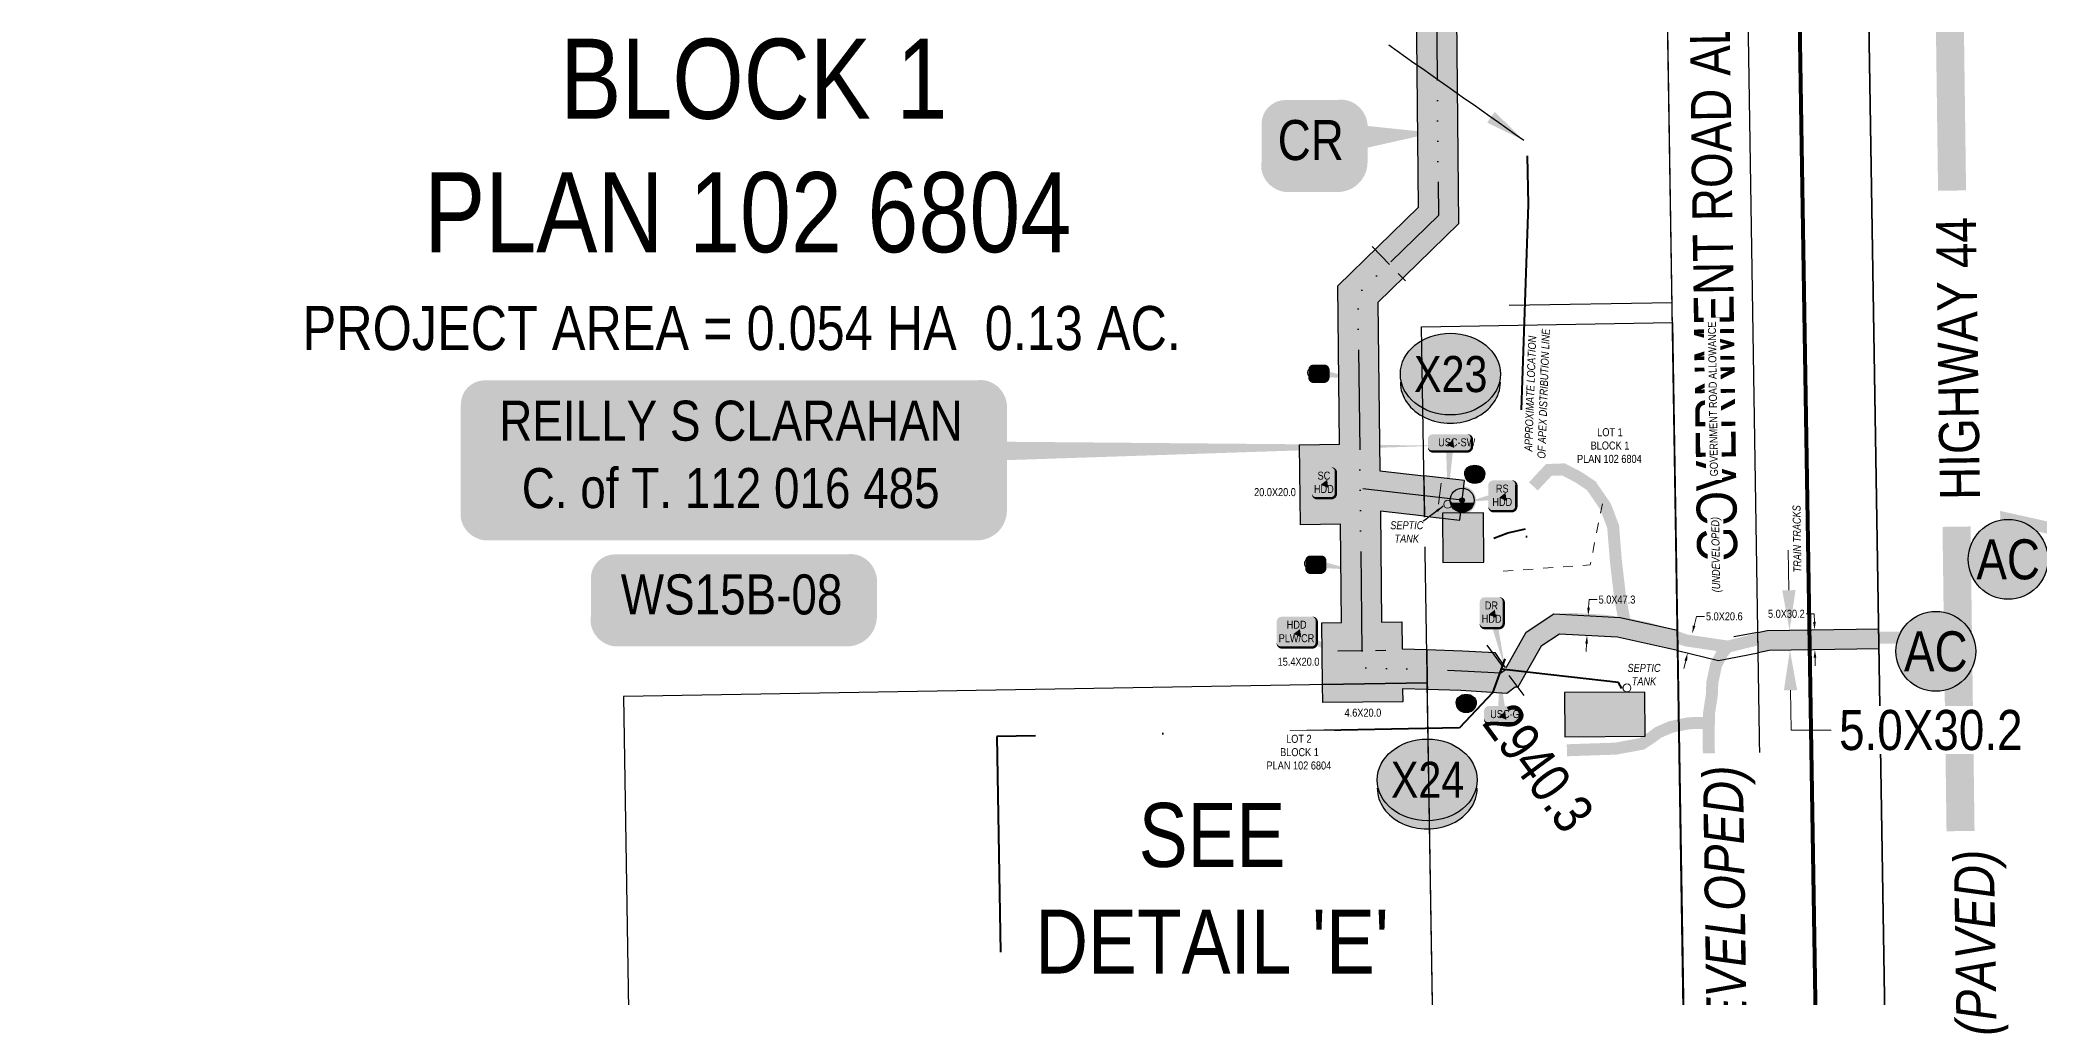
# Model space of a CAD drawing. Extents: x 72365 to 80261, y 6000112 to 6008999.
# Drawn here: x 74585.8 to 75085.5, y 6000600.7 to 6000839.8 of the extents above; entities that cross this region are included whole.
import ezdxf
from ezdxf.enums import TextEntityAlignment as Align

# ---------------------------------------------------------------- set-up
doc = ezdxf.new("R2010")
doc.units = 0
doc.header["$LTSCALE"] = 5
doc.header["$PDSIZE"] = 2.5
for name, pattern in [('COOP2', [10, 5, -1, 0, -1, 0, -1, 0, -1, 0, -1]), ('DASHDOT', [25.4, 12.7, -6.35, 0, -6.35]), ('DASHED2', [9.525, 6.35, -3.175]), ('foc-ABD', [1, 0.5, -0.5]), ('foc-TIELINE', [1.875, 1.25, -0.625]), ('HIDDEN', [9.525, 6.35, -3.175])]:
    doc.linetypes.add(name, pattern=pattern)
doc.layers.get('Defpoints').update_dxf_attribs({"color": 9})
for name, color, linetype, lineweight in [('AS-GENERAL', 48, 'Continuous', 18), ('AS-RECON EXISTING', 151, 'DASHDOT', 40), ('EXISTING PIPE ABD', 113, 'foc-ABD', 13), ('P-APEX RECON-TWS-T', 104, 'Continuous', 9), ('P-APEX RECON-TWS-T-1000', 104, 'Continuous', 9), ('T-TEXT', 48, 'Continuous', 18), ('T-TEXT-1000', 48, 'Continuous', 18)]:
    doc.layers.add(name, color=color, linetype=linetype, lineweight=lineweight)
for name, color, linetype in [('AS-OWNER', 7, 'Continuous'), ('AS-POWER', 104, 'foc-POWER'), ('AS-RAILWAY', 13, 'TRACKS'), ('AS-RESIDENCE', 14, 'Continuous'), ('AS-ROADS', 254, 'Continuous'), ('AS-SYMBOL', 7, 'Continuous'), ('AS-SYMBOL-1000', 7, 'Continuous'), ('AS-TELEPHONE', 224, 'foc-TEL'), ('C-SYMBOL', 7, 'Continuous'), ('CG-NOTES', 7, 'Continuous'), ('DETAIL-T', 7, 'Continuous'), ('L-AREAREQUIRED', 7, 'Continuous'), ('L-ROAD-T', 7, 'Continuous'), ('L-ROAD-T-1000', 7, 'Continuous'), ('L-SEC', 7, 'Continuous'), ('L-TITLEDB', 4, 'Continuous'), ('L-TITLEDB-T-1000', 4, 'Continuous'), ('P-APEX RECON PAY ITEMS', 240, 'Continuous'), ('P-APEX RECON PAY ITEMS-1000', 240, 'Continuous'), ('P-APEX RECON-10m BUFFER', 51, 'COOP2'), ('P-APEX RECON-LINE LIST', 240, 'Continuous'), ('P-APEX RECON-URBAN', 30, 'COOP2'), ('P-APEX RECON-WORK AREA', 104, 'Continuous'), ('P-BUFFER-PURPLE', 187, 'foc-TIELINE'), ('P-BUFFER-PURPLE-T', 187, 'Continuous'), ('P-CROSSINGS', 250, 'Continuous'), ('P-CROSSINGS-1000', 250, 'Continuous')]:
    doc.layers.add(name, color=color, linetype=linetype)
for name, color, linetype, true_color in [('AS-RECON EXISTING-T', 7, 'Continuous', 0x7abdff), ('AS-RECON EXISTING-T-1000', 7, 'Continuous', 0x7abdff), ('AS-STRUCTURE-H', 7, 'Continuous', 0xa8a8a8), ('P-APEX RECON-TO BE DRILLED-H', 7, 'Continuous', 0xffafe1)]:
    doc.layers.add(name, color=color, linetype=linetype, true_color=true_color)
doc.layers.add('AS-STRUCTURE', color=7, linetype='Continuous', lineweight=30, true_color=0x595959)
doc.styles.add('1.8', font='ARIALN.TTF', dxfattribs={"height": 2})
doc.styles.add('100L', font='ARIALN.TTF', dxfattribs={"height": 2})
doc.styles.add('175L', font='ARIALN.TTF', dxfattribs={"height": 20})
doc.styles.add('80', font='ARIALN.TTF', dxfattribs={"height": 10})
doc.styles.add('80CG', font='ARIALN.TTF', dxfattribs={"height": 10})
doc.styles.add('80L', font='ARIALN.TTF', dxfattribs={"height": 10})
doc.styles.add('80LS', font='ARIALNI.TTF', dxfattribs={"height": 10})
doc.styles.add('Crossing', font='ARIALN.TTF', dxfattribs={"height": 10})
doc.styles.add('foc-LtypeFont', font='ARIALN.TTF', dxfattribs={"height": 7.35})
doc.linetypes.add('foc-POWER', pattern='A,6,-1,["P",foc-LtypeFont,S=0.2,R=0,X=-0.625,Y=-0.75],-1.24,4', length=12.24)
doc.linetypes.add('foc-TEL', pattern='A,2,-1,["T",foc-LtypeFont,S=0.2,R=0,X=-0.425,Y=-0.75],-1.24,8', length=12.24)
doc.linetypes.add('foc-TEL-NOLINE', pattern='A,0,-2,["T",foc-LtypeFont,S=0.2,R=0,X=-0.425,Y=-0.75],-10.24', length=12.24)
doc.linetypes.add('TRACKS', pattern='A,3.81,[130,ltypeshp1.shx,S=6.35,R=0,X=0,Y=0],3.81', length=7.62)
doc.dimstyles.new('Compass 1 000', dxfattribs={"dimtxt": 1.8, "dimasz": 2, "dimexe": 0.2, "dimexo": 0.0625, "dimgap": 0.5, "dimtad": 0, "dimtih": 1, "dimtoh": 1, "dimzin": 0, "dimdsep": 46, "dimtxsty": '1.8', "dimcen": 0.1, "dimse1": 1, "dimse2": 1, "dimclrd": 256, "dimclrt": 256, "dimaunit": 1, "dimadec": 4, "dimazin": 0, "dimtfac": 0.06, "dimtofl": 0, "dimtmove": 0, "dimatfit": 0, "dimfxl": 0.2, "dimtolj": 1, "dimtzin": 0, "dimlwd": -1, "dimarcsym": 0})
doc.dimstyles.new('Compass 5 000', dxfattribs={"dimscale": 5, "dimtxt": 9, "dimasz": 2, "dimexe": 0.2, "dimexo": 0.0625, "dimgap": 0.5, "dimtad": 0, "dimtih": 1, "dimtoh": 1, "dimzin": 0, "dimdsep": 46, "dimtxsty": '80CG', "dimcen": 0.1, "dimse1": 1, "dimse2": 1, "dimclrd": 256, "dimclrt": 256, "dimaunit": 1, "dimadec": 4, "dimazin": 0, "dimtfac": 0.06, "dimtofl": 0, "dimtmove": 0, "dimatfit": 1, "dimfxl": 0.2, "dimtolj": 1, "dimtzin": 0, "dimlwd": -1, "dimarcsym": 0})

# ---------------------------------------------------------------- blocks, each defined once
blk = doc.blocks.new('Access_Point')
h = blk.add_hatch(color=255)
h.dxf.hatch_style = 1
edge = h.paths.add_edge_path()
edge.add_arc((0, 0), 9.99, 0, 360)
at = {"color": 170}
blk.add_circle((0, 0), 9.99, dxfattribs=at)
at = {"color": 170, "style": '175L'}
blk.add_text('AC', height=10, dxfattribs=at).set_placement((0, 0), align=Align.MIDDLE_CENTER)
blk = doc.blocks.new('*D1071')
at = {"layer": 'Defpoints', "color": 0, "transparency": 16777216}
for p in [(75023.11, 6000692.34), (75023.19, 6000687.35), (75023.24, 6000687.35)]:
    blk.add_point(p, dxfattribs=at)
at = {"layer": 'P-APEX RECON-TWS-T', "transparency": 16777216}
for p, q in [((75022.99, 6000702.34), (75022.83, 6000712.34)), ((75023.4, 6000677.35), (75023.57, 6000667.35)), ((75023.57, 6000667.35), (75033.57, 6000667.35))]:
    blk.add_line(p, q, dxfattribs=at)
for points in [[(75024.66, 6000702.37), (75021.33, 6000702.32), (75023.16, 6000692.34)], [(75025.07, 6000677.38), (75021.74, 6000677.32), (75023.24, 6000687.35)]]:
    blk.add_solid(points, dxfattribs=at)
at = {"layer": 'P-APEX RECON-TWS-T', "transparency": 16777216, "insert": (75058.47, 6000667.35), "char_height": 10, "attachment_point": 5, "style": '80CG', "bg_fill": 3, "box_fill_scale": 1.1, "bg_fill_color": 256, "bg_fill_true_color": 13158600, "bg_fill_transparency": 0}
blk.add_mtext('\\A1;5.0X30.2', dxfattribs=at)
blk = doc.blocks.new('*D1178')
at = {"layer": 'Defpoints', "color": 0, "transparency": 16777216}
for p in [(74972.6, 6000696.02), (74972.82, 6000696.01), (74972.33, 6000691.03)]:
    blk.add_point(p, dxfattribs=at)
at = {"layer": 'P-APEX RECON-TWS-T-1000', "transparency": 16777216}
for p, q in [((74972.93, 6000698), (74973.04, 6000700)), ((74973.04, 6000700), (74975.04, 6000700)), ((74972.43, 6000689.02), (74972.32, 6000687.03))]:
    blk.add_line(p, q, dxfattribs=at)
for points in [[(74972.59, 6000698.02), (74973.26, 6000697.99), (74972.82, 6000696.01)], [(74972.1, 6000689.04), (74972.77, 6000689), (74972.54, 6000691.02)]]:
    blk.add_solid(points, dxfattribs=at)
at = {"layer": 'P-APEX RECON-TWS-T-1000', "transparency": 16777216, "insert": (74980.02, 6000700), "char_height": 2, "attachment_point": 5, "style": '1.8'}
blk.add_mtext('\\A1;5.0X47.3', dxfattribs=at)
blk = doc.blocks.new('*D1179')
at = {"layer": 'Defpoints', "color": 0, "transparency": 16777216}
for p in [(74997.68, 6000686.66), (75003.5, 6000690.4), (75002.34, 6000685.55)]:
    blk.add_point(p, dxfattribs=at)
at = {"layer": 'P-APEX RECON-TWS-T-1000', "transparency": 16777216}
for p, q in [((74999.31, 6000693.46), (74999.86, 6000695.8)), ((74999.86, 6000695.8), (75001.86, 6000695.8)), ((74997.22, 6000684.72), (74996.75, 6000682.77))]:
    blk.add_line(p, q, dxfattribs=at)
for points in [[(74998.98, 6000693.54), (74999.63, 6000693.39), (74998.84, 6000691.52)], [(74996.89, 6000684.79), (74997.54, 6000684.64), (74997.68, 6000686.66)]]:
    blk.add_solid(points, dxfattribs=at)
at = {"layer": 'P-APEX RECON-TWS-T-1000', "transparency": 16777216, "insert": (75006.85, 6000695.8), "char_height": 2, "attachment_point": 5, "style": '1.8'}
blk.add_mtext('\\A1;5.0X20.6', dxfattribs=at)
blk = doc.blocks.new('*U1180')
at = {"true_color": 0xffffa8}
h = blk.add_hatch(color=51, dxfattribs=at)
edge = h.paths.add_edge_path()
edge.add_line((-9, -20), (9, -20))
edge.add_arc((9, -14), 6, 270, 360)
edge.add_line((15, -14), (15, 12.5))
edge.add_arc((9, 12.5), 6, 0, 90)
edge.add_line((9, 18.5), (-9, 18.5))
edge.add_arc((-9, 12.5), 6, 90, 180)
edge.add_line((-15, 12.5), (-15, -14))
edge.add_arc((-9, -14), 6, 180, 270)
at = {"color": 240, "flags": 128}
blk.add_lwpolyline([(-9, -20, 3, 3, 0), (9, -20, 3, 3, 0.414214), (15, -14, 3, 3, 0), (15, 12.5, 3, 0, 0.414214), (9, 18.5, 0, 0, 0), (-9, 18.5, 0, 0, 0.414214), (-15, 12.5, 0, 0, 0), (-15, -14, 0, 3, 0.414214)], format="xyseb", close=True, dxfattribs=at)
for points in [[(45.1, -7.5, 0, 10, 0), (0, 0, 5, 5, 0)], [(5.4, -7.1, 0, 10, 0), (0, 0, 5, 5, 0)]]:
    blk.add_lwpolyline(points, format="xyseb", dxfattribs=at)
at = {"color": 4, "style": '80'}
blk.add_attdef('OTHER_001', (-14.7, -5), '', height=10, dxfattribs=at)
blk = doc.blocks.new('RISER')
h = blk.add_hatch(color=255)
h.dxf.hatch_style = 1
edge = h.paths.add_edge_path()
edge.add_arc((0, 0), 0.7, 0, 360)
blk.add_hatch(color=13).paths.add_polyline_path([(0.58, -0.15), (-0.58, -0.15, 0.774597)])
at = {"color": 13}
blk.add_line((-0.58, -0.15), (0.58, -0.15), dxfattribs=at)
blk.add_circle((0, 0), 0.6, dxfattribs=at)
blk = doc.blocks.new('*U1181')
at = {"true_color": 0xffffa8}
h = blk.add_hatch(color=51, dxfattribs=at)
edge = h.paths.add_edge_path()
edge.add_line((-21.5, -11.5), (21.5, -11.5))
edge.add_arc((21.5, -5.5), 6, 270, 360)
edge.add_line((27.5, -5.5), (27.5, 4))
edge.add_arc((21.5, 4), 6, 0, 90)
edge.add_line((21.5, 10), (-21.5, 10))
edge.add_arc((-21.5, 4), 6, 90, 180)
edge.add_line((-27.5, 4), (-27.5, -5.5))
edge.add_arc((-21.5, -5.5), 6, 180, 270)
at = {"color": 240, "flags": 128}
blk.add_lwpolyline([(-21.5, -11.5, 3, 3, 0), (21.5, -11.5, 3, 3, 0.414214), (27.5, -5.5, 3, 3, 0), (27.5, 4, 3, 0, 0.414214), (21.5, 10, 0, 0, 0), (-21.5, 10, 0, 0, 0.414214), (-27.5, 4, 0, 0, 0), (-27.5, -5.5, 0, 3, 0.414214)], format="xyseb", close=True, dxfattribs=at)
for points in [[(-2.7, -70.4, 0, 10, 0), (0, 0, 5, 5, 0)], [(5.4, -7.1, 0, 10, 0), (0, 0, 5, 5, 0)]]:
    blk.add_lwpolyline(points, format="xyseb", dxfattribs=at)
at = {"color": 4, "style": '80'}
blk.add_attdef('OTHER_001', (-14.7, -5), '', height=10, dxfattribs=at)
blk = doc.blocks.new('*U1182')
at = {"true_color": 0xffffa8}
h = blk.add_hatch(color=51, dxfattribs=at)
edge = h.paths.add_edge_path()
edge.add_line((-9, -20), (9, -20))
edge.add_arc((9, -14), 6, 270, 360)
edge.add_line((15, -14), (15, 12.5))
edge.add_arc((9, 12.5), 6, 0, 90)
edge.add_line((9, 18.5), (-9, 18.5))
edge.add_arc((-9, 12.5), 6, 90, 180)
edge.add_line((-15, 12.5), (-15, -14))
edge.add_arc((-9, -14), 6, 180, 270)
at = {"color": 240, "flags": 128}
blk.add_lwpolyline([(-9, -20, 3, 3, 0), (9, -20, 3, 3, 0.414214), (15, -14, 3, 3, 0), (15, 12.5, 3, 0, 0.414214), (9, 18.5, 0, 0, 0), (-9, 18.5, 0, 0, 0.414214), (-15, 12.5, 0, 0, 0), (-15, -14, 0, 3, 0.414214)], format="xyseb", close=True, dxfattribs=at)
for points in [[(16.9, -71.9, 0, 10, 0), (0, 0, 5, 5, 0)], [(5.4, -7.1, 0, 10, 0), (0, 0, 5, 5, 0)]]:
    blk.add_lwpolyline(points, format="xyseb", dxfattribs=at)
at = {"color": 4, "style": '80'}
blk.add_attdef('OTHER_001', (-14.7, -5), '', height=10, dxfattribs=at)
blk = doc.blocks.new('*U1183')
at = {"true_color": 0xffffa8}
h = blk.add_hatch(color=51, dxfattribs=at)
edge = h.paths.add_edge_path()
edge.add_line((-16.5, -11.5), (16.5, -11.5))
edge.add_arc((16.5, -5.5), 6, 270, 360)
edge.add_line((22.5, -5.5), (22.5, 4))
edge.add_arc((16.5, 4), 6, 0, 90)
edge.add_line((16.5, 10), (-16.5, 10))
edge.add_arc((-16.5, 4), 6, 90, 180)
edge.add_line((-22.5, 4), (-22.5, -5.5))
edge.add_arc((-16.5, -5.5), 6, 180, 270)
at = {"color": 240, "flags": 128}
for points in [[(-3.1, 51.7, 0, 10, 0), (0, 0, 5, 5, 0)], [(5.4, -7.1, 0, 10, 0), (0, 0, 5, 5, 0)]]:
    blk.add_lwpolyline(points, format="xyseb", dxfattribs=at)
blk.add_lwpolyline([(-16.5, -11.5, 3, 3, 0), (16.5, -11.5, 3, 3, 0.414214), (22.5, -5.5, 3, 3, 0), (22.5, 4, 3, 0, 0.414214), (16.5, 10, 0, 0, 0), (-16.5, 10, 0, 0, 0.414214), (-22.5, 4, 0, 0, 0), (-22.5, -5.5, 0, 3, 0.414214)], format="xyseb", close=True, dxfattribs=at)
at = {"color": 4, "style": '80'}
blk.add_attdef('OTHER_001', (-14.7, -5), '', height=10, dxfattribs=at)
blk = doc.blocks.new('*U1184')
at = {"true_color": 0xffffa8}
h = blk.add_hatch(color=51, dxfattribs=at)
edge = h.paths.add_edge_path()
edge.add_line((-19, -20), (19, -20))
edge.add_arc((19, -14), 6, 270, 360)
edge.add_line((25, -14), (25, 12.5))
edge.add_arc((19, 12.5), 6, 0, 90)
edge.add_line((19, 18.5), (-19, 18.5))
edge.add_arc((-19, 12.5), 6, 90, 180)
edge.add_line((-25, 12.5), (-25, -14))
edge.add_arc((-19, -14), 6, 180, 270)
at = {"color": 240, "flags": 128}
blk.add_lwpolyline([(-19, -20, 3, 3, 0), (19, -20, 3, 3, 0.414214), (25, -14, 3, 3, 0), (25, 12.5, 3, 0, 0.414214), (19, 18.5, 0, 0, 0), (-19, 18.5, 0, 0, 0.414214), (-25, 12.5, 0, 0, 0), (-25, -14, 0, 3, 0.414214)], format="xyseb", close=True, dxfattribs=at)
for points in [[(81.7, -45.1, 0, 10, 0), (0, 0, 5, 5, 0)], [(5.4, -7.1, 0, 10, 0), (0, 0, 5, 5, 0)]]:
    blk.add_lwpolyline(points, format="xyseb", dxfattribs=at)
at = {"color": 4, "style": '80'}
blk.add_attdef('OTHER_001', (-14.7, -5), '', height=10, dxfattribs=at)
blk = doc.blocks.new('*U1185')
at = {"true_color": 0xffffa8}
h = blk.add_hatch(color=51, dxfattribs=at)
edge = h.paths.add_edge_path()
edge.add_line((-6.5, -11.5), (6.5, -11.5))
edge.add_arc((6.5, -5.5), 6, 270, 360)
edge.add_line((12.5, -5.5), (12.5, 4))
edge.add_arc((6.5, 4), 6, 0, 90)
edge.add_line((6.5, 10), (-6.5, 10))
edge.add_arc((-6.5, 4), 6, 90, 180)
edge.add_line((-12.5, 4), (-12.5, -5.5))
edge.add_arc((-6.5, -5.5), 6, 180, 270)
at = {"color": 240, "flags": 128}
blk.add_lwpolyline([(-6.5, -11.5, 3, 3, 0), (6.5, -11.5, 3, 3, 0.414214), (12.5, -5.5, 3, 3, 0), (12.5, 4, 3, 0, 0.414214), (6.5, 10, 0, 0, 0), (-6.5, 10, 0, 0, 0.414214), (-12.5, 4, 0, 0, 0), (-12.5, -5.5, 0, 3, 0.414214)], format="xyseb", close=True, dxfattribs=at)
for points in [[(45.1, -7.5, 0, 10, 0), (0, 0, 5, 5, 0)], [(5.4, -7.1, 0, 10, 0), (0, 0, 5, 5, 0)]]:
    blk.add_lwpolyline(points, format="xyseb", dxfattribs=at)
at = {"color": 4, "style": '80'}
blk.add_attdef('OTHER_001', (-14.7, -5), '', height=10, dxfattribs=at)
blk = doc.blocks.new('*U1066')
at = {"true_color": 0xffffa8}
h = blk.add_hatch(color=51, dxfattribs=at)
edge = h.paths.add_edge_path()
edge.add_line((-6.5, -11.5), (6.5, -11.5))
edge.add_arc((6.5, -5.5), 6, 270, 360)
edge.add_line((12.5, -5.5), (12.5, 4))
edge.add_arc((6.5, 4), 6, 0, 90)
edge.add_line((6.5, 10), (-6.5, 10))
edge.add_arc((-6.5, 4), 6, 90, 180)
edge.add_line((-12.5, 4), (-12.5, -5.5))
edge.add_arc((-6.5, -5.5), 6, 180, 270)
at = {"color": 240, "flags": 128}
blk.add_lwpolyline([(-6.5, -11.5, 3, 3, 0), (6.5, -11.5, 3, 3, 0.414214), (12.5, -5.5, 3, 3, 0), (12.5, 4, 3, 0, 0.414214), (6.5, 10, 0, 0, 0), (-6.5, 10, 0, 0, 0.414214), (-12.5, 4, 0, 0, 0), (-12.5, -5.5, 0, 3, 0.414214)], format="xyseb", close=True, dxfattribs=at)
for points in [[(30.49, 1.81, 0, 10, 0), (0, 0, 5, 5, 0)], [(5.45, -7.08, 0, 10, 0), (0, 0, 5, 5, 0)]]:
    blk.add_lwpolyline(points, format="xyseb", dxfattribs=at)
at = {"color": 4, "style": '80'}
blk.add_attdef('OTHER_001', (-14.7, -5), '', height=10, dxfattribs=at)
blk = doc.blocks.new('xing2')
h = blk.add_hatch(color=50)
h.dxf.hatch_style = 1
edge = h.paths.add_edge_path()
edge.add_ellipse((0, 0), major_axis=(-12.5, 0), ratio=0.816297, start_angle=0, end_angle=360)
h = blk.add_hatch(color=250)
h.dxf.hatch_style = 1
edge = h.paths.add_edge_path()
edge.add_ellipse((0, -2.05), major_axis=(-12.5, 0), ratio=0.816297, start_angle=0, end_angle=180)
edge.add_line((12.5, -2.05), (12.5, 0))
edge.add_ellipse((0, 0), major_axis=(-12.5, 0), ratio=0.816297, start_angle=0, end_angle=180, ccw=False)
edge.add_line((-12.5, 0), (-12.5, -2.05))
at = {"color": 250}
blk.add_ellipse((0, 0), major_axis=(-12.5, 0), ratio=0.816297, dxfattribs=at)
blk.add_ellipse((0, -2.05), major_axis=(-12.5, 0), ratio=0.816297, start_param=0, end_param=3.141593, dxfattribs=at)
at = {"color": 250, "style": 'Crossing'}
blk.add_attdef('CROSSING', text='', height=9, dxfattribs=at).set_placement((0.09, 0.02), align=Align.MIDDLE_CENTER)
at = {"color": 250, "style": 'Crossing', "flags": 1}
for tag, p in [('OWNER', (0.09, -12.49)), ('DESCRIPTION', (0.09, -25.77)), ('LOCATION', (0.09, -39.3)), ('DWG_REF', (0.09, -52.84))]:
    blk.add_attdef(tag, text='', height=9, dxfattribs=at).set_placement(p, align=Align.MIDDLE_CENTER)
blk = doc.blocks.new('*U1280')
at = {"true_color": 0xffffa8}
h = blk.add_hatch(color=51, dxfattribs=at)
edge = h.paths.add_edge_path()
edge.add_line((-11.5, -20), (11.5, -20))
edge.add_arc((11.5, -14), 6, 270, 360)
edge.add_line((17.5, -14), (17.5, 12.5))
edge.add_arc((11.5, 12.5), 6, 0, 90)
edge.add_line((11.5, 18.5), (-11.5, 18.5))
edge.add_arc((-11.5, 12.5), 6, 90, 180)
edge.add_line((-17.5, 12.5), (-17.5, -14))
edge.add_arc((-11.5, -14), 6, 180, 270)
at = {"color": 240, "flags": 128}
for points in [[(-43.7, -8.4, 0, 10, 0), (0, 0, 5, 5, 0)], [(5.4, -7.1, 0, 10, 0), (0, 0, 5, 5, 0)]]:
    blk.add_lwpolyline(points, format="xyseb", dxfattribs=at)
blk.add_lwpolyline([(-11.5, -20, 3, 3, 0), (11.5, -20, 3, 3, 0.414214), (17.5, -14, 3, 3, 0), (17.5, 12.5, 3, 0, 0.414214), (11.5, 18.5, 0, 0, 0), (-11.5, 18.5, 0, 0, 0.414214), (-17.5, 12.5, 0, 0, 0), (-17.5, -14, 0, 3, 0.414214)], format="xyseb", close=True, dxfattribs=at)
at = {"color": 4, "style": '80'}
blk.add_attdef('OTHER_001', (-14.7, -5), '', height=10, dxfattribs=at)
blk = doc.blocks.new('*D1281')
at = {"layer": 'Defpoints', "color": 0, "transparency": 16777216}
for p in [(75021.89, 6000692.32), (75021.97, 6000687.33), (75029.49, 6000687.45)]:
    blk.add_point(p, dxfattribs=at)
at = {"layer": 'P-APEX RECON-TWS-T-1000', "transparency": 16777216}
for p, q in [((75029.34, 6000696.45), (75027.34, 6000696.45)), ((75029.38, 6000694.45), (75029.34, 6000696.45)), ((75029.53, 6000685.45), (75029.56, 6000683.45))]:
    blk.add_line(p, q, dxfattribs=at)
for points in [[(75029.71, 6000694.45), (75029.04, 6000694.44), (75029.41, 6000692.45)], [(75029.86, 6000685.46), (75029.19, 6000685.45), (75029.49, 6000687.45)]]:
    blk.add_solid(points, dxfattribs=at)
at = {"layer": 'P-APEX RECON-TWS-T-1000', "transparency": 16777216, "insert": (75022.36, 6000696.45), "char_height": 2, "attachment_point": 5, "style": '1.8'}
blk.add_mtext('\\A1;5.0X30.2', dxfattribs=at)
blk = doc.blocks.new('*U1466')
h = blk.add_hatch(color=59)
edge = h.paths.add_edge_path()
edge.add_line((-61.5, -20), (61.5, -20))
edge.add_arc((61.5, -14), 6, 270, 360)
edge.add_line((67.5, -14), (67.5, 12.5))
edge.add_arc((61.5, 12.5), 6, 0, 90)
edge.add_line((61.5, 18.5), (-61.5, 18.5))
edge.add_arc((-61.5, 12.5), 6, 90, 180)
edge.add_line((-67.5, 12.5), (-67.5, -14))
edge.add_arc((-61.5, -14), 6, 180, 270)
at = {"color": 1, "flags": 128}
blk.add_lwpolyline([(-61.5, -20, 3, 3, 0), (61.5, -20, 3, 3, 0.414214), (67.5, -14, 3, 3, 0), (67.5, 12.5, 3, 0, 0.414214), (61.5, 18.5, 0, 0, 0), (-61.5, 18.5, 0, 0, 0.414214), (-67.5, 12.5, 0, 0, 0), (-67.5, -14, 0, 3, 0.414214)], format="xyseb", close=True, dxfattribs=at)
blk.add_lwpolyline([(178.48, 2.2, 0, 7.5, 0), (0, 0, 0, 0, 0)], format="xyseb", dxfattribs=at)
at = {"color": 1, "style": '80'}
blk.add_attdef('ENTER_TEXT_001', (-35.99, -5), '', height=10, dxfattribs=at)
blk = doc.blocks.new('*U408')
at = {"true_color": 0xffffa8}
h = blk.add_hatch(color=51, dxfattribs=at)
edge = h.paths.add_edge_path()
edge.add_line((-29, -11.5), (29, -11.5))
edge.add_arc((29, -5.5), 6, 270, 360)
edge.add_line((35, -5.5), (35, 4))
edge.add_arc((29, 4), 6, 0, 90)
edge.add_line((29, 10), (-29, 10))
edge.add_arc((-29, 4), 6, 90, 180)
edge.add_line((-35, 4), (-35, -5.5))
edge.add_arc((-29, -5.5), 6, 180, 270)
at = {"color": 240, "flags": 128}
blk.add_lwpolyline([(-29, -11.5, 3, 3, 0), (29, -11.5, 3, 3, 0.414214), (35, -5.5, 3, 3, 0), (35, 4, 3, 0, 0.414214), (29, 10, 0, 0, 0), (-29, 10, 0, 0, 0.414214), (-35, 4, 0, 0, 0), (-35, -5.5, 0, 3, 0.414214)], format="xyseb", close=True, dxfattribs=at)
for points in [[(-21.42, -2.12, 0, 10, 0), (0, 0, 5, 5, 0)], [(21, -3.69, 0, 10, 0), (0, 0, 5, 5, 0)]]:
    blk.add_lwpolyline(points, format="xyseb", dxfattribs=at)
at = {"color": 4, "style": '80'}
blk.add_attdef('OTHER_001', (-14.7, -5), '', height=10, dxfattribs=at)

msp = doc.modelspace()

# ---------------------------------------------------------------- hatches: boundary and pattern name
at = {"layer": 'AS-STRUCTURE-H'}
h = msp.add_hatch(color=256, dxfattribs=at)
h.dxf.hatch_style = 1
h.paths.add_polyline_path([(74936.419, 6000721.577), (74936.515, 6000709.291), (74946.728, 6000709.37), (74946.633, 6000721.656)])
h = msp.add_hatch(color=256, dxfattribs=at)
h.dxf.hatch_style = 1
h.paths.add_polyline_path([(74966.924, 6000676.751), (74967.01, 6000665.749), (74987.057, 6000665.904), (74986.972, 6000676.906)])
at = {"layer": 'P-APEX RECON-10m BUFFER'}
h = msp.add_hatch(color=256, dxfattribs=at)
h.dxf.hatch_style = 1
h.paths.add_polyline_path([(74937.639, 6001081.261), (74937.726, 6001072.262), (74942.722, 6001072.311), (74942.916, 6001052.328), (74937.92, 6001052.28), (74940.427, 6000793.935), (74920.286, 6000774.274), (74920.762, 6000732.19), (74931.778, 6000730.935), (74931.94, 6000720.861), (74920.876, 6000722.121), (74921.19, 6000694.399), (74926.251, 6000694.457), (74926.327, 6000687.695), (74932.477, 6000687.506), (74932.611, 6000679.245), (74906.443, 6000678.793), (74906.269, 6000694.23), (74911.199, 6000694.286), (74910.921, 6000718.834), (74900.93, 6000718.721), (74900.704, 6000738.703), (74910.695, 6000738.816), (74910.246, 6000778.437), (74930.394, 6000798.104), (74927.929, 6001052.183), (74922.934, 6001052.135), (74922.74, 6001072.117), (74927.735, 6001072.166), (74927.649, 6001081.097)])
h = msp.add_hatch(color=256, dxfattribs=at)
h.dxf.hatch_style = 1
h.paths.add_polyline_path([(74931.94, 6000720.861), (74940.746, 6000719.858), (74941.877, 6000729.785), (74931.778, 6000730.935)])
h = msp.add_hatch(color=256, dxfattribs=at)
h.dxf.hatch_style = 1
h.paths.add_polyline_path([(74995.191, 6000687.257), (74980.161, 6000690.6), (74965.653, 6000691.398), (74961.105, 6000688.378), (74955.256, 6000678.093), (74954.571, 6000678.109), (74952.492, 6000676.577), (74940.955, 6000677.248), (74932.639, 6000677.505), (74932.477, 6000687.506), (74941.399, 6000687.231), (74949.506, 6000686.759), (74951.894, 6000683.168), (74952.389, 6000683.157), (74957.35, 6000691.882), (74964.271, 6000696.477), (74980.845, 6000695.566), (74995.111, 6000692.393)])
h = msp.add_hatch(color=256, dxfattribs=at)
h.dxf.hatch_style = 1
h.paths.add_polyline_path([(75015.226, 6000691.809), (75017.529, 6000692.252), (75045.39, 6000692.711), (75045.47, 6000687.716), (75018.046, 6000687.264), (75015.305, 6000686.737)])
h = msp.add_hatch(color=256, dxfattribs=at)
h.dxf.hatch_style = 1
h.paths.add_polyline_path([(74906.443, 6000678.793), (74932.611, 6000679.245), (74932.639, 6000677.505), (74926.441, 6000677.695), (74926.477, 6000674.475), (74906.495, 6000674.248)])
at = {"layer": 'P-APEX RECON-TO BE DRILLED-H'}
h = msp.add_hatch(color=256, dxfattribs=at)
h.dxf.hatch_style = 1
h.paths.add_polyline_path([(74916.482, 6000732.677), (74941.877, 6000729.785), (74940.746, 6000719.858), (74915.351, 6000722.75)])
h = msp.add_hatch(color=256, dxfattribs=at)
h.dxf.hatch_style = 1
h.paths.add_polyline_path([(74949.506, 6000686.759), (74955.032, 6000678.449), (74952.492, 6000676.577), (74940.955, 6000677.248), (74916.17, 6000678.012), (74916.477, 6000687.999), (74941.399, 6000687.231)])

# ---------------------------------------------------------------- linework, layer by layer
at = {"layer": 'AS-GENERAL', "extrusion": (-0.991641, 0.12903, 0), "elevation": 699964.17, "flags": 128}
msp.add_lwpolyline([(-5960230.897, 642.157), (-5960236.143, 641.975)], dxfattribs=at)
at = {"layer": 'AS-GENERAL'}
msp.add_circle((74937.716, 6000723.836, 642.033), 0.999, dxfattribs=at)
at = {"layer": 'AS-RECON EXISTING', "flags": 128}
for points in [[(74949.251, 6000715.324), (74952.736, 6000716.664), (74957.157, 6000717.664)], [(74981.215, 6000677.822), (74980.43, 6000679.292), (74968.66, 6000680.584), (74961.99, 6000681.403), (74951.048, 6000682.609)]]:
    msp.add_lwpolyline(points, dxfattribs=at)
at = {"layer": 'AS-ROADS', "const_width": 7, "flags": 128}
msp.add_lwpolyline([(75073.672, 6000179.942), (75069.776, 6000349.065), (75060.182, 6001074.477), (75045.667, 6002007.36), (75027.969, 6003090.033), (75024.206, 6003347.941, 0.0493947), (74998.246, 6003576.094), (74973.301, 6003687.217, -0.0503851), (74958.73, 6003807.929), (74943.423, 6004677.413), (74936.401, 6005243.625)], format="xyb", dxfattribs=at)
at = {"layer": 'AS-ROADS', "const_width": 2.998, "flags": 128}
for points in [[(75066.192, 6000722.762), (75088.479, 6000717.812), (75108.538, 6000720.782), (75127.069, 6000727.883), (75145.874, 6000735.649), (75163.902, 6000737.358)], [(74959.135, 6000728.302), (74962.958, 6000732.396), (74966.645, 6000732.532), (74970.332, 6000730.622), (74973.609, 6000728.439), (74977.159, 6000723.253), (74979.071, 6000718.204), (74979.753, 6000709.607), (74980.846, 6000700.327), (74982.041, 6000693.97)], [(74952.357, 6000680.285), (74957.63, 6000687.51), (74960.522, 6000691.165), (74963.329, 6000693.46), (74966.306, 6000695.075), (74969.113, 6000695.16), (74976.683, 6000694.735), (74982.041, 6000693.97), (74987.485, 6000692.865), (74993.439, 6000691.165), (74997.266, 6000689.805), (75007.744, 6000688.252)], [(75065.637, 6000690.395), (75041.917, 6000690.529), (75015.383, 6000690.127), (75007.744, 6000688.252), (75006.404, 6000686.779), (75004.796, 6000683.699), (75003.858, 6000679.279), (75003.724, 6000676.065), (75003.054, 6000671.779), (75002.92, 6000665.886), (75003.054, 6000657.984), (75003.456, 6000649.279), (75002.655, 6000620.062)], [(74967.517, 6000662.353), (74979.669, 6000662.758), (74986.285, 6000663.973), (74988.715, 6000665.592), (74990.336, 6000666.806), (74993.441, 6000668.155), (74997.896, 6000669.1), (75002.996, 6000669.233)]]:
    msp.add_lwpolyline(points, dxfattribs=at)
at = {"layer": 'AS-STRUCTURE', "flags": 128}
msp.add_lwpolyline([(74936.419, 6000721.577), (74936.515, 6000709.291), (74946.728, 6000709.37), (74946.633, 6000721.656)], close=True, dxfattribs=at)
at = {"layer": 'AS-TELEPHONE', "linetype": 'foc-TEL-NOLINE', "flags": 128}
msp.add_lwpolyline([(75003.364, 6000178.719), (74988.862, 6001082.1), (74976.266, 6001905.962), (74937.004, 6004319.006), (74922.183, 6005243.365)], dxfattribs=at)
at = {"layer": 'AS-TELEPHONE', "flags": 128}
msp.add_lwpolyline([(74953.101, 6000773.597), (74993.804, 6000774.251)], dxfattribs=at)
at = {"layer": 'EXISTING PIPE ABD', "flags": 128}
msp.add_lwpolyline([(74951.571, 6000707.096), (74959.891, 6000707.703), (74973.326, 6000708.683), (74976.386, 6000723.968)], dxfattribs=at)
at = {"layer": 'L-TITLEDB', "flags": 128}
msp.add_lwpolyline([(75098.777, 6000214.533), (75097.725, 6000280.114), (75092.099, 6000630.371), (75084.8, 6001083.847), (75072.518, 6001887.694), (75026.831, 6001886.824), (75039.103, 6001083.014), (75052.049, 6000279.301), (75053.606, 6000179.593)], dxfattribs=at)
at = {"layer": 'L-TITLEDB'}
msp.add_lwpolyline([(75052.049, 6000279.301), (75039.103, 6001083.014)], dxfattribs=at)
at = {"layer": 'L-TITLEDB', "flags": 128}
for points in [[(74997.28, 6000559.455), (74934.554, 6000558.38), (74931.179, 6000768.153), (74993.901, 6000769.237)], [(74997.28, 6000559.455), (74934.554, 6000558.38), (74932.611, 6000679.245), (74731.655, 6000675.773), (74738.129, 6000273.853), (75001.807, 6000278.408)]]:
    msp.add_lwpolyline(points, close=True, dxfattribs=at)
at = {"layer": 'P-APEX RECON-URBAN', "flags": 128}
msp.add_lwpolyline([(74941.312, 6000724.822), (74915.917, 6000727.714)], dxfattribs=at)
at = {"layer": 'P-APEX RECON-WORK AREA', "flags": 128}
msp.add_lwpolyline([(74937.92, 6001052.28), (74940.427, 6000793.935), (74920.286, 6000774.274), (74920.762, 6000732.19), (74931.778, 6000730.935), (74931.94, 6000720.861), (74920.876, 6000722.121), (74921.19, 6000694.399), (74926.251, 6000694.457), (74926.327, 6000687.695), (74932.477, 6000687.506), (74932.611, 6000679.245), (74932.611, 6000679.245), (74906.443, 6000678.793), (74906.269, 6000694.23), (74911.199, 6000694.286), (74910.921, 6000718.834), (74900.93, 6000718.721), (74900.704, 6000738.703), (74910.695, 6000738.816), (74910.246, 6000778.437), (74930.394, 6000798.104), (74927.929, 6001052.183)], dxfattribs=at)
for points in [[(74931.94, 6000720.861), (74940.746, 6000719.858), (74941.877, 6000729.785), (74931.778, 6000730.935)], [(74995.191, 6000687.257), (74980.161, 6000690.6), (74965.653, 6000691.398), (74961.105, 6000688.378), (74955.256, 6000678.093), (74954.571, 6000678.109), (74952.492, 6000676.577), (74940.955, 6000677.248), (74932.639, 6000677.505), (74932.477, 6000687.506), (74941.399, 6000687.231), (74949.506, 6000686.759), (74951.894, 6000683.168), (74952.389, 6000683.157), (74957.35, 6000691.882), (74964.271, 6000696.477), (74980.845, 6000695.566), (74995.111, 6000692.393)], [(75015.226, 6000691.809), (75017.529, 6000692.252), (75045.39, 6000692.711), (75045.47, 6000687.716), (75018.046, 6000687.264), (75015.305, 6000686.737)], [(74906.443, 6000678.793), (74932.611, 6000679.245), (74932.639, 6000677.505), (74926.441, 6000677.695), (74926.477, 6000674.475), (74906.495, 6000674.248)]]:
    msp.add_lwpolyline(points, close=True, dxfattribs=at)
at = {"layer": 'P-APEX RECON-WORK AREA', "linetype": 'HIDDEN', "flags": 128}
msp.add_lwpolyline([(74995.191, 6000687.257), (75005.372, 6000684.825), (75015.305, 6000686.737), (75015.226, 6000691.809), (75005.485, 6000689.934), (74995.111, 6000692.393)], close=True, dxfattribs=at)
at = {"layer": 'P-BUFFER-PURPLE'}
for p, q in [((74918.82, 6000788.203), (74927.196, 6000779.623)), ((74910.281, 6000687.196), (74922.27, 6000687.331)), ((74956.811, 6000676.036), (74947.324, 6000688.904))]:
    msp.add_line(p, q, dxfattribs=at)

# ---------------------------------------------------------------- block references
at = {"layer": 'AS-SYMBOL', "xscale": 4.99584114499998, "yscale": 4.99584114499998, "zscale": 4.99584114499998}
msp.add_blockref('RISER', (74941.312, 6000724.822), dxfattribs=at)
at = {"layer": 'AS-SYMBOL-1000', "xscale": 0.999168229, "yscale": 0.999168229, "zscale": 0.999168229}
msp.add_blockref('RISER', (74941.312, 6000724.822), dxfattribs=at)
at = {"layer": 'P-APEX RECON PAY ITEMS'}
ref = msp.add_blockref('*U1066', (74903.676, 6000814.843), dxfattribs=at)
ref.add_attrib('OTHER_001', 'CR', (74895.215, 6000809.84), dxfattribs={"layer": '0', "color": 4, "height": 10, "style": '80'})
at = {"layer": 'P-APEX RECON PAY ITEMS-1000', "xscale": 0.1999999999999993, "yscale": 0.1999999999999993, "zscale": 0.1999999999999993}
for name, p, values in [('*U1185', (74905.391, 6000756.715), {'OTHER_001': 'CR'}), ('*U1181', (74938.263, 6000739.306), {'OTHER_001': 'USC-SW'}), ('*U1185', (74904.613, 6000709.004), {'OTHER_001': 'CR'}), ('*U1183', (74951.287, 6000671.394), {'OTHER_001': 'USC-G'})]:
    msp.add_blockref(name, p, dxfattribs=at).add_auto_attribs(values)
at = {"layer": 'P-APEX RECON PAY ITEMS-1000'}
ref = msp.add_blockref('*U1180', (74906.777, 6000729.333), dxfattribs=dict(at, xscale=0.1999999999999993, yscale=0.1999999999999993, zscale=0.1999999999999993))
ref.add_attrib('OTHER_001', 'SC', (74905.181, 6000729.982), dxfattribs={"layer": '0', "color": 4, "height": 2, "style": '80'})
ref.add_attrib('OTHER_002', 'HDD', (74904.271, 6000726.649), dxfattribs={"layer": '0', "color": 4, "height": 2, "style": '80'})
ref = msp.add_blockref('*U1280', (74951.369, 6000726.091), dxfattribs=dict(at, xscale=0.1999999999999993, yscale=0.1999999999999993, zscale=0.1999999999999993))
ref.add_attrib('OTHER_001', 'RS', (74949.75, 6000726.74), dxfattribs={"layer": '0', "color": 4, "height": 2, "style": '80'})
ref.add_attrib('OTHER_002', 'HDD', (74948.863, 6000723.407), dxfattribs={"layer": '0', "color": 4, "height": 2, "style": '80'})
ref = msp.add_blockref('*U1184', (74899.982, 6000692.029), dxfattribs=dict(at, xscale=0.1999999999999993, yscale=0.1999999999999993, zscale=0.1999999999999993))
ref.add_attrib('OTHER_001', 'HDD', (74897.476, 6000692.73), dxfattribs={"layer": '0', "color": 4, "height": 2, "style": '80'})
ref.add_attrib('OTHER_002', 'PLW/CR', (74895.455, 6000689.361), dxfattribs={"layer": '0', "color": 4, "height": 2, "style": '80'})
ref = msp.add_blockref('*U1182', (74948.713, 6000696.864), dxfattribs=dict(at, xscale=0.1999999999999993, yscale=0.1999999999999993, zscale=0.1999999999999993))
ref.add_attrib('OTHER_001', 'DR', (74946.989, 6000697.531), dxfattribs={"layer": '0', "color": 4, "height": 2, "style": '80'})
ref.add_attrib('OTHER_002', 'HDD', (74946.207, 6000694.197), dxfattribs={"layer": '0', "color": 4, "height": 2, "style": '80'})
at = {"layer": 'P-APEX RECON-LINE LIST'}
ref = msp.add_blockref('*U408', (74758.536, 6000701.301), dxfattribs=at)
ref.add_attrib('OTHER_001', 'WS15B-08', (74731.022, 6000696.297), dxfattribs={"layer": '0', "color": 4, "height": 10, "style": '80'})
at = {"layer": 'P-CROSSINGS'}
for p, values in [((74938.375, 6000756.348), {'CROSSING': 'X23'}), ((74932.596, 6000654.95), {'CROSSING': 'X24'})]:
    msp.add_blockref('xing2', p, dxfattribs=at).add_auto_attribs(values)
at = {"layer": 'P-CROSSINGS-1000', "xscale": 0.1999999999999995, "yscale": 0.1999999999999995, "zscale": 0.1999999999999995}
for p, values in [((74944.464, 6000731.542), {'CROSSING': 'X23'}), ((74942.338, 6000674.286), {'CROSSING': 'X24'})]:
    msp.add_blockref('xing2', p, dxfattribs=at).add_auto_attribs(values)

# ---------------------------------------------------------------- texts
at = {"layer": 'AS-RECON EXISTING-T-1000', "insert": (74956.783, 6000735.263), "char_height": 2, "attachment_point": 1, "rotation": 87.99448, "style": '100L'}
msp.add_mtext_dynamic_manual_height_columns('\\pi1.8203;{\\fArial Narrow|b0|i1|c0|p34;APPROXIMATE LOCATION\\P\\pi0.12861;OF APEX DISTRIBUTION LINE}', width=32.61193, gutter_width=50, heights=[0], dxfattribs=at)
at = {"layer": 'DETAIL-T', "color": 3, "insert": (74878.806, 6000627.876), "char_height": 15.9867, "width": 93.40027, "attachment_point": 5, "style": '80CG'}
msp.add_mtext("SEE\\PDETAIL 'E'", dxfattribs=at)
at = {"layer": 'L-AREAREQUIRED', "color": 5, "insert": (74761.254, 6000773.362), "char_height": 11, "width": 219.5648, "attachment_point": 2, "style": '100L', "bg_fill": 3, "box_fill_scale": 1.1, "bg_fill_color": 256, "bg_fill_transparency": 0}
msp.add_mtext('PROJECT AREA = 0.054 HA  0.13 AC.', dxfattribs=at)
at = {"layer": 'P-APEX RECON-TWS-T-1000', "char_height": 1.9983, "attachment_point": 1, "style": '80L'}
for s, insert in [('20.0X20.0', (74889.319, 6000727.862)), ('15.4X20.0', (74895.205, 6000685.475)), ('4.6X20.0', (74911.939, 6000672.735))]:
    msp.add_mtext_dynamic_manual_height_columns(s, width=10.35424, gutter_width=50, heights=[0], dxfattribs=dict(at, insert=insert))
at = {"layer": 'P-BUFFER-PURPLE-T', "style": '100L'}
msp.add_text('2940.3', height=9.9917, rotation=306.40054, dxfattribs=at).set_placement((74960.473, 6000657.996), align=Align.MIDDLE_CENTER)

# ---------------------------------------------------------------- dimensions: what is measured, and where the dimension line sits
at = {"layer": 'P-APEX RECON-TWS-T-1000'}
dim = msp.add_linear_dim(base=(74997.681, 6000686.662), p1=(75003.499, 6000690.405), p2=(75002.339, 6000685.549), angle=256.56513, text='5.0X20.6', dimstyle='Compass 1 000', dxfattribs=at)
dim.commit()
dim.dimension.update_dxf_attribs({"geometry": '*D1179', "text_midpoint": (75006.849, 6000695.795), "dimtype": 161})

# ---------------------------------------------------------------- leaders
at = {"layer": 'AS-RECON EXISTING-T', "path_type": 1}
msp.add_leader([(74956.702, 6000814.765), (74922.956, 6000838.547)], dimstyle='Compass 1 000', override={"dimasz": 10, "dimgap": 0.5, "dimtad": 0}, dxfattribs=at)

# ---------------------------------------------------------------- next in the draw order: texts
at = {"layer": 'C-SYMBOL', "color": 3, "insert": (74670.219, 6000873.49), "char_height": 20, "attachment_point": 1, "style": '175L', "bg_fill": 2}
msp.add_mtext_dynamic_manual_height_columns('\\pi62.193;LOT 1\\P\\pi45.672;BLOCK 1\\P\\pi11.654;PLAN 102 6804', width=182.19019, gutter_width=55, heights=[0], dxfattribs=at)
at = {"layer": 'L-ROAD-T', "char_height": 10, "attachment_point": 2, "rotation": 90.81222, "style": '80L', "bg_fill": 2}
for s, insert, width in [('GOVERNMENT ROAD ALLOWANCE', (74998.747, 6000805.969), 192.96494), ('HIGHWAY 44', (75060.254, 6000760.162), 73.99175)]:
    msp.add_mtext(s, dxfattribs=dict(at, insert=insert, width=width))
at = {"layer": 'L-TITLEDB-T-1000', "color": 3, "insert": (74969.927, 6000742.834), "char_height": 2, "attachment_point": 1, "style": '175L', "bg_fill": 2}
msp.add_mtext_dynamic_manual_height_columns('\\pi5.1586;LOT 1\\P\\pi3.5065;BLOCK 1\\P\\pi0.10469;PLAN 102 6804', width=16.09751, gutter_width=55, heights=[0], dxfattribs=at)
at = {"layer": 'T-TEXT', "insert": (75064.571, 6000614.192), "char_height": 10, "width": 45.89127, "attachment_point": 2, "rotation": 90.81222, "style": '80LS', "bg_fill": 2}
msp.add_mtext('(PAVED)', dxfattribs=at)
at = {"layer": 'T-TEXT-1000', "insert": (74982.553, 6000683.929), "char_height": 2, "attachment_point": 1, "style": '175L', "bg_fill": 2}
msp.add_mtext_dynamic_manual_height_columns('\\pi0.094634;{\\fArial Narrow|b0|i1|c0|p34;SEPTIC\\P\\pi1.1628;TANK}', width=8.32024, gutter_width=55, heights=[0], dxfattribs=at)

# ---------------------------------------------------------------- next in the draw order: linework, layer by layer
at = {"layer": 'AS-GENERAL'}
msp.add_circle((74982.516, 6000677.919), 0.999, dxfattribs=at)
at = {"layer": 'AS-RECON EXISTING', "flags": 128}
msp.add_lwpolyline([(73291.665, 6001928.069), (73289.633, 6001920.52), (73288.533, 6001915.287), (73288.616, 6001908.818), (73288.752, 6001907.186), (73289.662, 6001906.103), (73291.734, 6001906.002), (73318.254, 6001908.243), (73342.102, 6001909.034), (73366.021, 6001909.414), (73404.597, 6001911.326), (73611.001, 6001917.028), (73887.006, 6001918.664), (74085.217, 6001921.29), (74151.526, 6001923.098), (74171.168, 6001923.043), (74792.311, 6001928.483), (74851.994, 6001929.785), (74880.47, 6001930.804), (74921.006, 6001932.575), (74941.132, 6001932.161), (74941.026, 6001918.625), (74940.603, 6001891.104), (74940.884, 6001876.682), (74940.864, 6001876.695), (74941.666, 6001791.997), (74944.041, 6001667.194), (74945.85, 6001558.217), (74948.944, 6001431.349), (74950.64, 6001364.016), (74950.936, 6001297.619), (74954.83, 6001203.417), (74954.189, 6001189.279), (74953.376, 6001085.44), (74951.637, 6000952.491), (74956.499, 6000868.52), (74957.836, 6000798.77), (74955.67, 6000736.921), (74956.548, 6000723.03), (74958.732, 6000703.783), (74948.917, 6000676.738), (74940.677, 6000667.925), (74825.007, 6000665.781), (74831.764, 6000274.696), (74850.257, 6000176.054)], dxfattribs=at)
at = {"layer": 'AS-RESIDENCE', "flags": 128}
msp.add_lwpolyline([(74966.924, 6000676.751), (74967.01, 6000665.749), (74987.057, 6000665.904), (74986.972, 6000676.906)], close=True, dxfattribs=at)
at = {"layer": 'L-SEC', "flags": 128}
msp.add_lwpolyline([(75021.702, 6000278.493), (74996.512, 6001886.166)], dxfattribs=at)
at = {"layer": 'P-APEX RECON-URBAN', "flags": 128}
msp.add_lwpolyline([(73291.665, 6001928.069), (73297.28, 6001913.188), (74917.818, 6001939.554), (74931.309, 6001218.732), (74935.411, 6000796.02), (74915.266, 6000776.355), (74916.323, 6000683.005), (74941.177, 6000682.24), (74950.981, 6000681.669), (74952.067, 6000682.47)], dxfattribs=at)

# ---------------------------------------------------------------- next in the draw order: dimensions: what is measured, and where the dimension line sits
at = {"layer": 'P-APEX RECON-TWS-T-1000'}
dim = msp.add_aligned_dim(p1=(74972.326, 6000691.031), p2=(74972.601, 6000696.019), distance=-0.218, text='5.0X47.3', dimstyle='Compass 1 000', dxfattribs=at)
dim.commit()
dim.dimension.update_dxf_attribs({"geometry": '*D1178', "text_midpoint": (74980.024, 6000700.001)})

# ---------------------------------------------------------------- next in the draw order: texts
at = {"layer": 'L-ROAD-T-1000', "insert": (75003.004, 6000750.145), "char_height": 2, "width": 38.59299, "attachment_point": 2, "rotation": 90.81222, "style": '80L', "bg_fill": 2}
msp.add_mtext('GOVERNMENT ROAD ALLOWANCE', dxfattribs=at)
at = {"layer": 'L-TITLEDB-T-1000', "color": 3, "insert": (74892.315, 6000666.216), "char_height": 2, "attachment_point": 1, "style": '175L', "bg_fill": 2}
msp.add_mtext_dynamic_manual_height_columns('\\pi5.0071;LOT 2\\P\\pi3.5065;BLOCK 1\\P\\pi0.10469;PLAN 102 6804', width=16.09751, gutter_width=55, heights=[0], dxfattribs=at)
at = {"layer": 'T-TEXT-1000', "insert": (74923.257, 6000719.583), "char_height": 2, "attachment_point": 1, "style": '175L', "bg_fill": 2}
msp.add_mtext_dynamic_manual_height_columns('\\pi0.094634;{\\fArial Narrow|b0|i1|c0|p34;SEPTIC\\P\\pi1.1628;TANK}', width=8.32024, gutter_width=55, heights=[0], dxfattribs=at)

# ---------------------------------------------------------------- next in the draw order: linework, layer by layer
at = {"layer": 'AS-POWER', "flags": 128}
msp.add_lwpolyline([(75053.606, 6000179.593), (75052.049, 6000279.306), (75039.104, 6001082.979), (75026.506, 6001906.922), (75013.454, 6002711.216), (75006.401, 6003140.341)], dxfattribs=at)
at = {"layer": 'AS-RAILWAY', "linetype": 'DASHED2', "const_width": 0.999, "flags": 128}
msp.add_lwpolyline([(75036.226, 6000179.291), (75030.869, 6000521.005), (75018.397, 6001299.923), (75006.867, 6002055.551), (74986.173, 6003243.575), (74985.359, 6003307.705, 0.117589), (74883.678, 6003711.311), (74845.87, 6003778.817)], format="xyb", dxfattribs=at)

# ---------------------------------------------------------------- next in the draw order: block references
at = {"layer": 'AS-OWNER'}
ref = msp.add_blockref('*U1466', (74758.536, 6000736.297), dxfattribs=at)
ref.add_attrib('ENTER_TEXT_001', 'REILLY S CLARAHAN', (74700.65, 6000739.715), dxfattribs={"layer": '0', "color": 1, "height": 10, "style": '80'})
ref.add_attrib('ENTER_TEXT_002', 'C. of T. 112 016 485', (74706.271, 6000722.871), dxfattribs={"layer": '0', "color": 1, "height": 10, "style": '80'})

# ---------------------------------------------------------------- next in the draw order: leaders
at = {"layer": 'T-TEXT-1000', "path_type": 1}
msp.add_leader([(74936.606, 6000723.361), (74931.598, 6000719.575)], dimstyle='Compass 1 000', override={"dimgap": 0.5, "dimtad": 0}, dxfattribs=at)

# ---------------------------------------------------------------- next in the draw order: texts
at = {"layer": 'T-TEXT-1000', "insert": (75003.689, 6000711.223), "char_height": 2, "width": 18.07866, "attachment_point": 2, "rotation": 90.81222, "style": '80LS', "bg_fill": 2}
msp.add_mtext('(UNDEVELOPED)', dxfattribs=at)

# ---------------------------------------------------------------- next in the draw order: dimensions: what is measured, and where the dimension line sits
at = {"layer": 'P-APEX RECON-TWS-T'}
dim = msp.add_aligned_dim(p1=(75023.109, 6000692.344), p2=(75023.192, 6000687.349), distance=0.047, text='5.0X30.2', dimstyle='Compass 5 000', override={"dimtfill": 1}, dxfattribs=at)
dim.commit()
dim.dimension.update_dxf_attribs({"geometry": '*D1071', "text_midpoint": (75058.469, 6000667.352)})

# ---------------------------------------------------------------- next in the draw order: linework, layer by layer
at = {"layer": 'L-SEC', "flags": 128}
msp.add_lwpolyline([(75001.601, 6000278.178), (74976.411, 6001885.851)], dxfattribs=at)

# ---------------------------------------------------------------- next in the draw order: block references
at = {"layer": 'CG-NOTES', "xscale": 0.9983371498429935, "yscale": 0.9983371498429935, "zscale": 0.9983371498429935}
for p in [(75077.807, 6000710.065), (75059.717, 6000687.083)]:
    msp.add_blockref('Access_Point', p, dxfattribs=at)

# ---------------------------------------------------------------- next in the draw order: texts
at = {"layer": 'T-TEXT-1000', "insert": (75024.017, 6000715.173), "char_height": 2, "width": 18.07866, "attachment_point": 2, "rotation": 90.81222, "style": '80LS', "bg_fill": 2}
msp.add_mtext('TRAIN TRACKS', dxfattribs=at)

# ---------------------------------------------------------------- next in the draw order: dimensions: what is measured, and where the dimension line sits
at = {"layer": 'P-APEX RECON-TWS-T-1000'}
dim = msp.add_linear_dim(base=(75029.493, 6000687.453), p1=(75021.889, 6000692.324), p2=(75021.971, 6000687.329), angle=270.94303, text='5.0X30.2', dimstyle='Compass 1 000', dxfattribs=at)
dim.commit()
dim.dimension.update_dxf_attribs({"geometry": '*D1281', "text_midpoint": (75022.364, 6000696.447), "dimtype": 161})

# ---------------------------------------------------------------- next in the draw order: texts
at = {"layer": 'T-TEXT', "insert": (75002.173, 6000611.356), "char_height": 10, "width": 90.39332, "attachment_point": 2, "rotation": 90.81222, "style": '80LS', "bg_fill": 2}
msp.add_mtext('(UNDEVELOPED)', dxfattribs=at)

doc.saveas('drawing.dxf')
